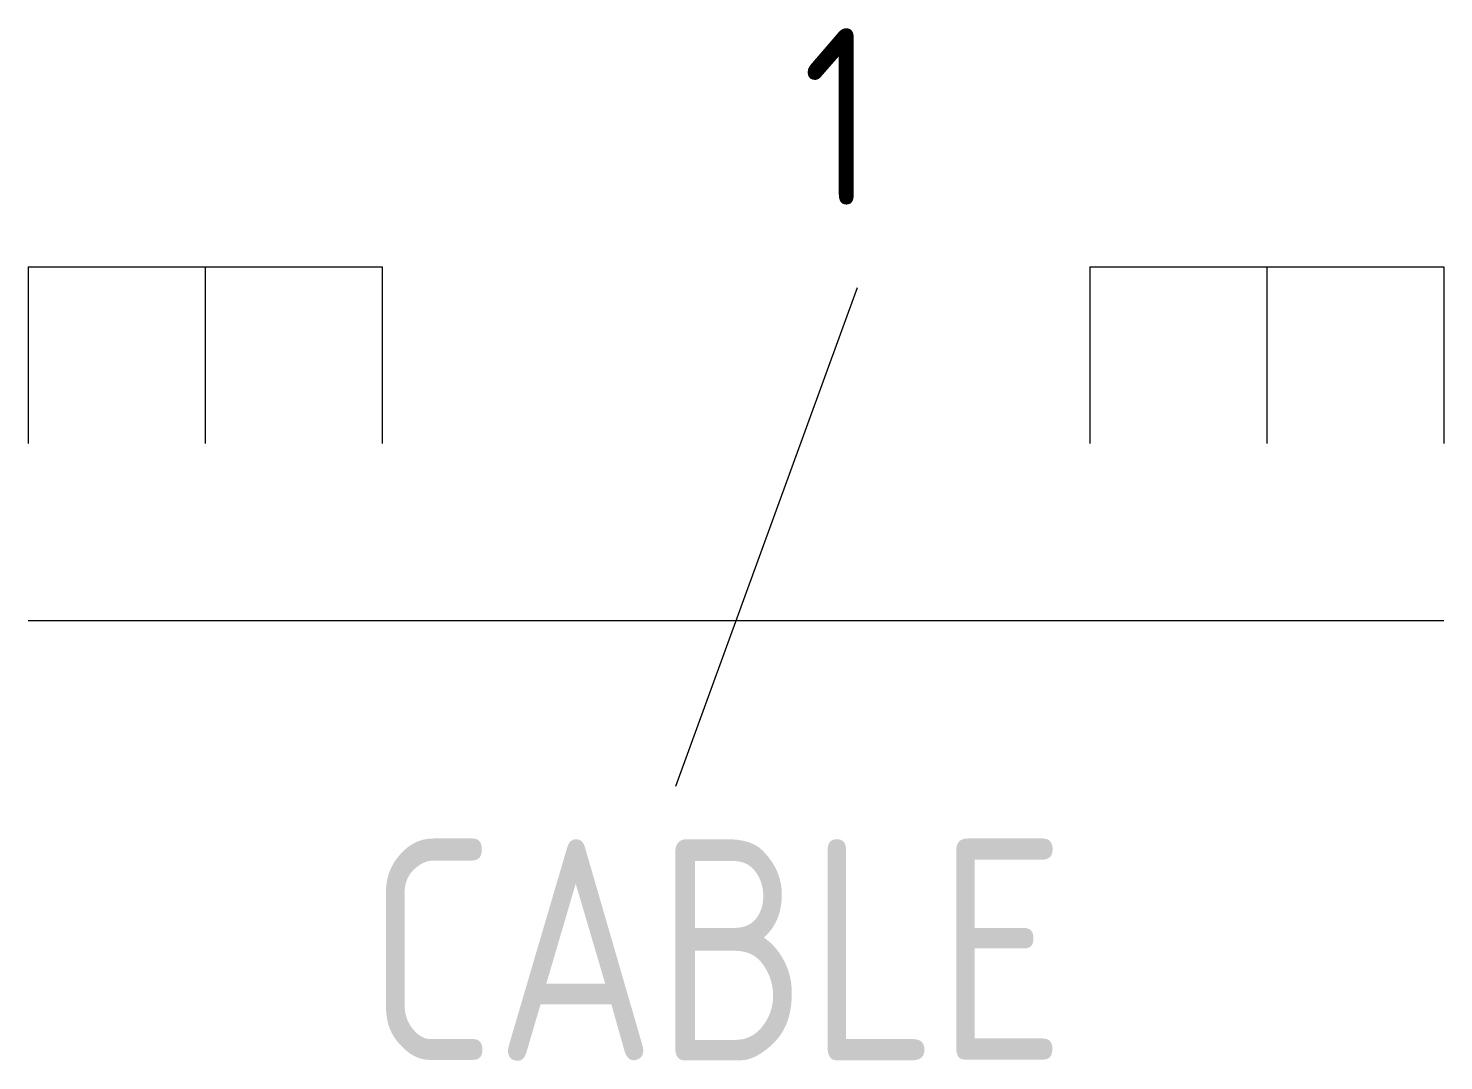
# Model space of a CAD drawing. Header units: millimetres. Extents: x -8 to 8, y -5 to 6.7.
import ezdxf
from ezdxf.enums import TextEntityAlignment as Align

# ---------------------------------------------------------------- set-up
doc = ezdxf.new("R2010")
doc.units = ezdxf.units.MM
doc.layers.add('SYMB_TXT_NOM', color=3, linetype='Continuous')
doc.layers.add('SYMBOLE', color=3, linetype='Continuous')
doc.styles.add('NET2_5', font='isocp.shx', dxfattribs={"width": 0.9, "height": 2.5})
doc.styles.add('NET_2', font='isocp.shx', dxfattribs={"width": 0.9, "height": 2})

msp = doc.modelspace()

# ---------------------------------------------------------------- linework, layer by layer
at = {"layer": 'SYMBOLE'}
for p, q in [((-8, 4), (-4, 4)), ((-8, 4), (-8, 2)), ((-6, 4), (-6, 2)), ((-4, 4), (-4, 2)), ((4, 4), (8, 4)), ((4, 4), (4, 2)), ((6, 4), (6, 2)), ((8, 4), (8, 2)), ((1.368, 3.759), (-0.684, -1.879)), ((-8, 0), (8, 0))]:
    msp.add_line(p, q, dxfattribs=at)

# ---------------------------------------------------------------- texts
at = {"layer": 'SYMB_TXT_NOM', "style": 'NET_2', "width": 0.9, "flags": 8}
msp.add_attdef('1', (0.753, 4.696), 'N=?', height=2, dxfattribs=at)
at = {"layer": 'SYMB_TXT_NOM', "style": 'NET2_5', "width": 0.9, "flags": 8}
msp.add_attdef('CABLE', text='XVB 4G2.5', height=2.5, dxfattribs=at).set_placement((-0.225, -4.974), align=Align.CENTER)

doc.saveas('drawing.dxf')
